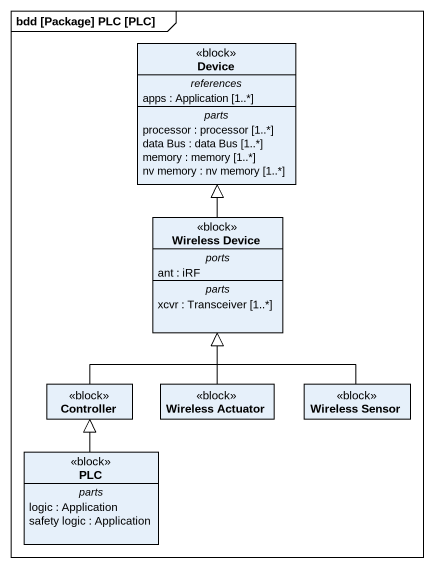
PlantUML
@startuml
mainframe bdd [Package] PLC [PLC]
hide circle
hide empty members
class Device <<block>> {
  -- references --
  apps : Application [1..*]
  -- parts --
  processor : processor [1..*]
  data Bus : data Bus [1..*]
  memory : memory [1..*]
  nv memory : nv memory [1..*]
}
class "Wireless Device" as Wireless_Device <<block>> {
  -- ports --
  ant : iRF
  -- parts --
  xcvr : Transceiver [1..*]
}
class Controller <<block>>
class "Wireless Actuator" as Wireless_Actuator <<block>>
class "Wireless Sensor" as Wireless_Sensor <<block>>
class PLC <<block>> {
  -- parts --
  logic : Application
  safety logic : Application
}
Wireless_Device -up-|> Device
Controller -up-|> Wireless_Device
Wireless_Actuator -up-|> Wireless_Device
Wireless_Sensor -up-|> Wireless_Device
PLC -up-|> Controller
@enduml
